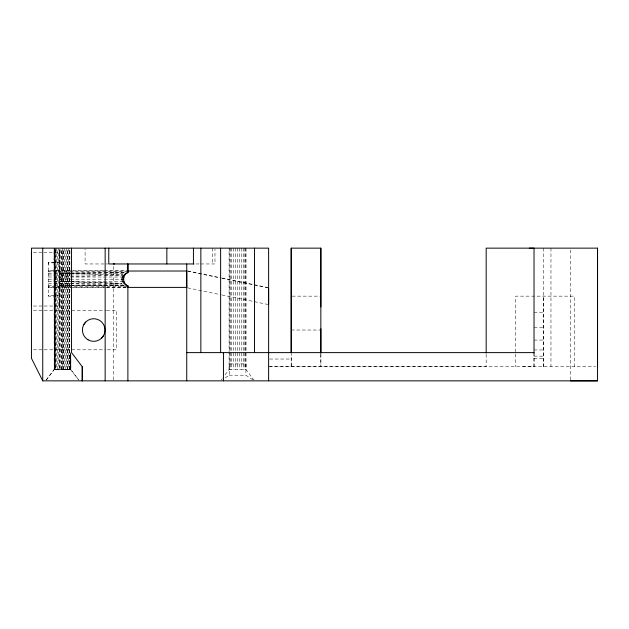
<?xml version="1.0" encoding="UTF-8"?>
<svg xmlns="http://www.w3.org/2000/svg" width="629" height="629" viewBox="0 0 629 629"><rect width="100%" height="100%" fill="white"/><g stroke="black" fill="none" stroke-linecap="round" stroke-linejoin="round"><path stroke-width="0.47" stroke-dasharray="3.15 2.36" d="M59.684 293.877L59.684 296.149L48.394 296.149L48.394 293.877M48.394 264.534L48.394 262.262L59.684 262.262L59.684 264.534M46.184 380.097L54.188 369.553L54.11 248.148M70.833 353.891L70.904 369.553L54.621 369.553L54.668 248.148M54.692 369.553L54.692 248.148M55.769 369.553L55.808 248.148M57.325 369.553L57.381 248.148M59.684 262.843L48.394 262.843M44.109 306.024L59.684 306.024L59.684 302.431M59.684 287.673L59.684 286.541M59.684 271.87L59.684 270.737M59.684 255.979L59.684 252.386L44.109 252.386M61.367 369.553L61.375 249.123M61.438 369.553L61.438 248.148M63.584 369.553L63.584 248.148M63.647 369.553L63.647 248.148M64.701 248.148L64.645 369.742L70.833 369.734L70.802 353.891M65.723 369.553L65.778 248.148M66.745 248.148L66.65 369.742M67.641 369.553L67.641 248.148M67.688 369.553L67.688 249.123M68.498 248.148L68.372 369.742M69.206 369.553L69.206 248.148M69.245 369.553L69.245 248.148M69.685 369.553L69.843 248.148M69.717 369.372L69.843 249.123M70.322 369.553L70.346 352.908M70.534 369.553L70.558 352.908L70.519 369.553L78.837 380.097L70.912 369.553M113.33 379.869L113.33 264.943M291.203 366.636L291.203 353.529M320.853 353.553L320.853 366.715L320.853 353.899M522.801 366.723L534.021 366.731L533.99 352.617M543.267 366.738L543.267 296.149M570.409 379.877L570.409 249.123M574.253 366.731L574.253 296.149L515.725 296.149L515.725 353.011M64.645 369.742L60.353 369.742L60.313 248.148M60.353 369.742L58.348 369.742L58.269 248.148M252.921 379.822L245.837 375.206L246.033 363.908L229.09 363.908L229.286 375.206L224.569 378.281M46.239 380.097L54.102 369.553M221.188 380.097L222.312 378.587M225.135 374.829L229.09 369.553L229.09 248.148M54.33 248.148L54.314 369.553L54.039 248.148M54.18 369.38L58.348 369.742M59.684 277.012L103.478 275.62M104.453 275.588L122.938 275.007L104.453 274.441M103.478 274.417L59.684 273.214L103.526 272.734M104.5 272.727L124.959 272.499M59.684 273.214L103.526 272.813M104.5 272.805L124.959 272.616M33.4 252.386L43.134 252.386M104.115 263.96L85.096 263.96L85.096 249.076M105.979 263.96L107.96 263.96M195.957 263.96L199.708 263.96M200.643 263.96L214.976 263.96L214.976 249.076M103.526 270.737L48.394 270.737L48.394 271.87L127.884 271.87M104.5 270.737L126.909 270.737M48.394 271.02L127.884 271.028M48.394 273.214L123.693 273.222M48.394 274.967L103.478 274.975M104.43 274.975L122.938 274.975M48.394 277.012L121.381 277.012M48.394 279.205L103.384 279.205M104.272 279.205L120.862 279.205M48.394 281.399L121.381 281.399M48.394 283.443L103.478 283.443M104.43 283.443L121.971 283.443M48.394 285.196L123.693 285.196M126.909 286.541L48.394 286.541L48.394 287.673L105.475 287.681M48.394 287.39L105.475 287.39M106.45 287.39L127.884 287.39M106.45 287.681L127.884 287.681M292.163 296.149L319.894 296.149M33.4 306.032L43.134 306.024M33.4 310.262L43.157 310.262M44.132 310.262L105.57 310.262M106.545 310.262L116.302 310.262L116.302 349.795L106.545 349.795M534.021 312.22L543.621 312.22M534.021 327.206L543.621 327.206M291.203 330.028L319.894 330.028M534.021 340.069L543.621 340.069M33.4 349.795L43.157 349.795M44.132 349.795L105.57 349.795M534.021 349.944L543.621 349.944M534.021 356.148L543.621 356.148M534.021 358.263L543.621 358.263M269.597 359.033L291.203 359.033M269.597 366.628L486.17 366.731L486.17 353.985M268.622 366.731L595.608 366.731M54.11 369.553L70.912 369.553M229.09 369.553L246.033 369.553L253.935 380.097M229.286 375.206L245.837 375.206M103.526 285.597L59.684 285.196L103.526 285.676M104.5 285.613L124.959 285.802M104.5 285.692L124.959 285.912M59.684 283.443L123.693 285.118M104.43 282.798L121.932 283.349L104.453 282.822M534.021 366.723L534.021 354.371M187.694 270.934L221.015 277.829M221.966 278.026L268.622 287.673M187.694 271.217L221.015 278.112M221.966 278.309L267.663 287.767M187.694 287.87L221.015 294.765M221.966 294.962L268.622 304.617M62.499 369.742L62.507 248.148L62.515 369.372M59.684 295.591L48.394 295.567M56.516 248.148L56.634 369.553M55.171 248.148L55.321 369.372M55.171 249.123L55.313 369.553M550.965 248.141L550.965 366.731M543.621 248.148L543.621 366.731M515.725 353.993L515.725 366.738M291.203 357.272L291.203 366.731M246.033 248.148L246.033 369.553M245.742 248.148L245.742 369.553M244.893 248.148L244.893 369.553M243.549 248.148L243.549 369.553M241.795 248.148L241.795 369.553M239.751 248.148L239.751 369.553M237.558 248.148L237.558 369.553M235.372 248.148L235.372 369.553M233.328 248.148L233.328 369.553M231.574 248.148L231.574 369.553M230.222 248.148L230.222 369.553M229.381 248.148L229.381 369.553M212.759 248.148L212.759 263.96M59.684 252.386L59.684 306.024M48.394 262.262L48.394 296.149M59.236 249.123L59.236 369.553L59.299 249.123M103.455 282.775L59.684 281.399L103.478 282.791"/><path stroke-width="0.94" d="M42.741 248.148L42.741 380.852L597.55 380.852L597.55 248.141L529.272 248.148M105.153 380.852L105.153 248.148M127.884 287.681L127.884 285.825C124.998 284.748 122.112 282.484 121.837 279.205C122.112 275.934 124.998 273.67 127.884 272.593L127.884 270.737M186.742 287.673L186.742 285.825M186.742 270.737L186.742 285.951M268.622 304.617L268.622 288.813M291.203 352.924L291.203 248.148L320.853 248.148L320.853 306.873M320.853 353.058L320.853 328.873M82.273 366.731L82.25 380.859L82.273 366.731L71.541 352.617L71.541 248.148M127.884 272.593L127.884 263.96L127.884 271.028L186.742 271.02M127.884 285.951C122.254 283.687 122.254 274.731 127.884 272.467M83.932 324.375L85.725 322.04M101.701 338.009L103.494 335.674M533.99 352.617L186.742 352.617M194.031 263.96L108.762 263.96L108.762 248.148M113.33 263.96L114.58 263.96M121.94 277.012L123.882 277.012M121.727 279.205L123.661 279.205M121.94 281.399L123.882 281.399M127.884 287.39L186.742 287.39M570.409 380.852L597.55 380.844M125.934 285.81L127.884 285.825L127.884 380.852M42.741 380.852L31.45 358.263L31.45 248.148L268.622 248.148L268.622 380.852M597.55 248.148L597.55 366.731M534.021 353.482L534.021 248.148L486.17 248.148L486.17 353.011M320.845 248.148L320.853 352.924M291.203 248.148L291.203 352.617M254.501 248.148L254.501 352.617M223.444 352.617L223.444 380.852M220.622 248.148L220.622 352.617M200.855 248.148L200.855 352.617M193.433 248.148L193.433 263.96M186.742 263.96L186.742 380.852M166.842 248.148L166.842 263.96M31.45 252.386L31.45 306.032M88.068 339.809A11.291 11.291 0 0 0 105.004 330.028A11.291 11.291 0 0 0 88.068 320.247A11.291 11.291 0 0 0 88.068 339.809"/></g></svg>
